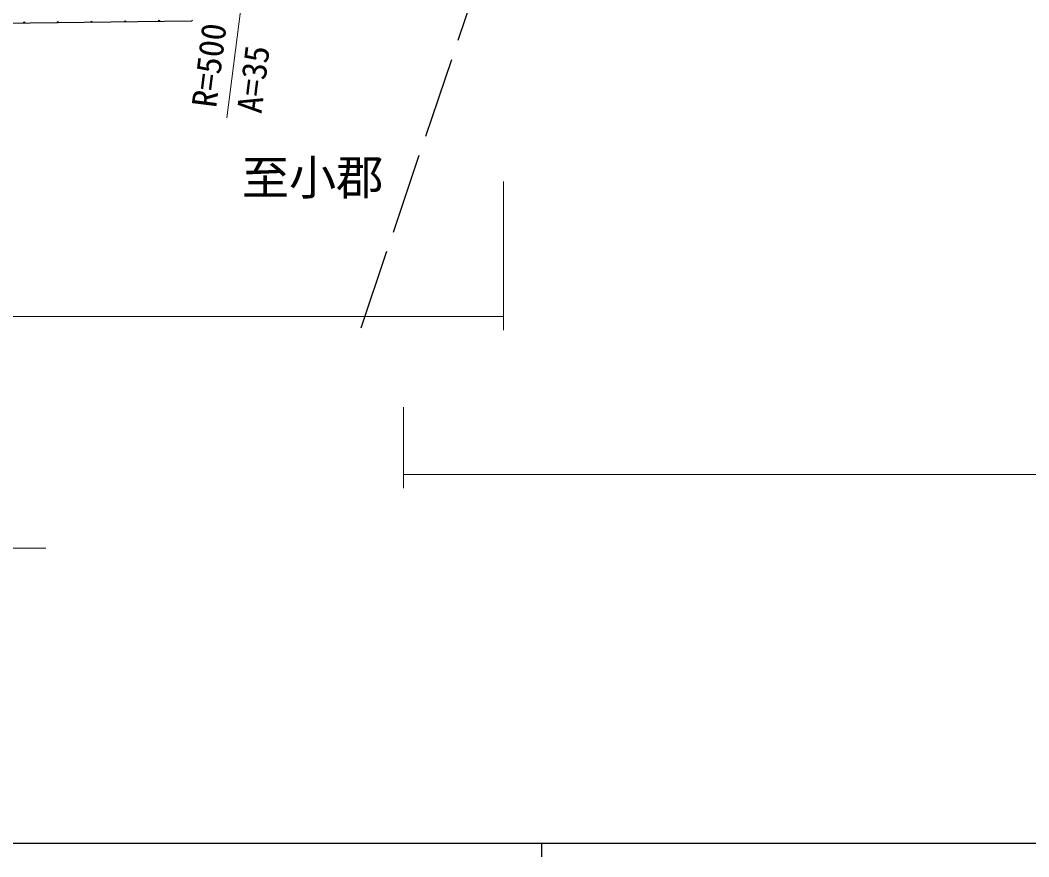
# Model space of a CAD drawing. Units: millimetres, scale not verified. Extents: x 40000 to 680000, y 20000 to 380000.
# Drawn here: x 284006 to 358768, y 204000 to 266006 of the extents above; entities that cross this region are included whole.
import ezdxf
from ezdxf.enums import TextEntityAlignment as Align

# ---------------------------------------------------------------- set-up
doc = ezdxf.new("R2010")
doc.units = ezdxf.units.MM
doc.header["$LTSCALE"] = 1000
doc.linetypes.add('DASHED', pattern=[7.5, 6, -1.5])
for name, color, linetype, lineweight in [('M-BGD', 7, 'Continuous', 25), ('M-STR-HTXT', 7, 'Continuous', 13), ('M-TTL-BAND', 7, 'Continuous', 25)]:
    doc.layers.add(name, color=color, linetype=linetype, lineweight=lineweight)
doc.layers.add('M-BMK-HTXT', color=7, linetype='Continuous')
doc.styles.add('ＭＳ ゴシック', font='')
doc.styles.get('ＭＳ ゴシック').set_extended_font_data('MS Gothic')

msp = doc.modelspace()

# ---------------------------------------------------------------- linework, layer by layer
at = {"layer": 'M-BGD', "linetype": 'DASHED'}
msp.add_line((309274, 243200), (321828, 280388), dxfattribs=at)
at = {"layer": 'M-BGD'}
msp.add_line((296777, 266003), (296703, 265927), dxfattribs=at)
msp.add_lwpolyline([(296703, 265927), (246899, 265310), (198912, 264634), (186945, 264386), (170905, 263952), (130934, 262852), (128963, 262814), (122658, 262621)], dxfattribs=at)
for centre, radius in [((284300, 265773), 75), ((284300, 265773), 60), ((284300, 265773), 50), ((284300, 265773), 50), ((284300, 265773), 50), ((284300, 265773), 50), ((286799, 265804), 75), ((286799, 265804), 60), ((286799, 265804), 50), ((286799, 265804), 50), ((286799, 265804), 50), ((286799, 265804), 50), ((289299, 265835), 75), ((289299, 265835), 60), ((289299, 265835), 50), ((289299, 265835), 50), ((289299, 265835), 50), ((289299, 265835), 50), ((291799, 265866), 75), ((291799, 265866), 60), ((291799, 265866), 50), ((291799, 265866), 50), ((291799, 265866), 50), ((291799, 265866), 50), ((294299, 265897), 75), ((294299, 265897), 60), ((294299, 265897), 50), ((294299, 265897), 50), ((294299, 265897), 50), ((294299, 265897), 50)]:
    msp.add_arc(centre, radius, 0.71021, 180.71021, dxfattribs=at)
at = {"layer": 'M-STR-HTXT'}
for p, q in [((302628, 285005), (299336, 258769)), ((319819, 254042), (319819, 243042)), ((221700, 244042), (319819, 244042)), ((312426, 237332), (312426, 231332)), ((312426, 232332), (429852, 232332)), ((280904, 226879), (285904, 226879))]:
    msp.add_line(p, q, dxfattribs=at)
at = {"layer": 'M-TTL-BAND'}
for p, q in [((40000, 205000), (579000, 205000)), ((322658, 205000), (322658, 204000))]:
    msp.add_line(p, q, dxfattribs=at)

# ---------------------------------------------------------------- texts
at = {"layer": 'M-BMK-HTXT', "style": 'ＭＳ ゴシック'}
msp.add_text('至小郡', height=2566, dxfattribs=at).set_placement((310930, 252295), align=Align.BOTTOM_RIGHT)
at = {"layer": 'M-STR-HTXT', "style": 'ＭＳ ゴシック'}
msp.add_text('R=500', height=1833, rotation=82.849, dxfattribs=at).set_placement((299079, 259393), align=Align.BOTTOM_LEFT)
msp.add_text('A=35', height=1833, rotation=82.849, dxfattribs=at).set_placement((300071, 259269), align=Align.TOP_LEFT)

doc.saveas('drawing.dxf')
